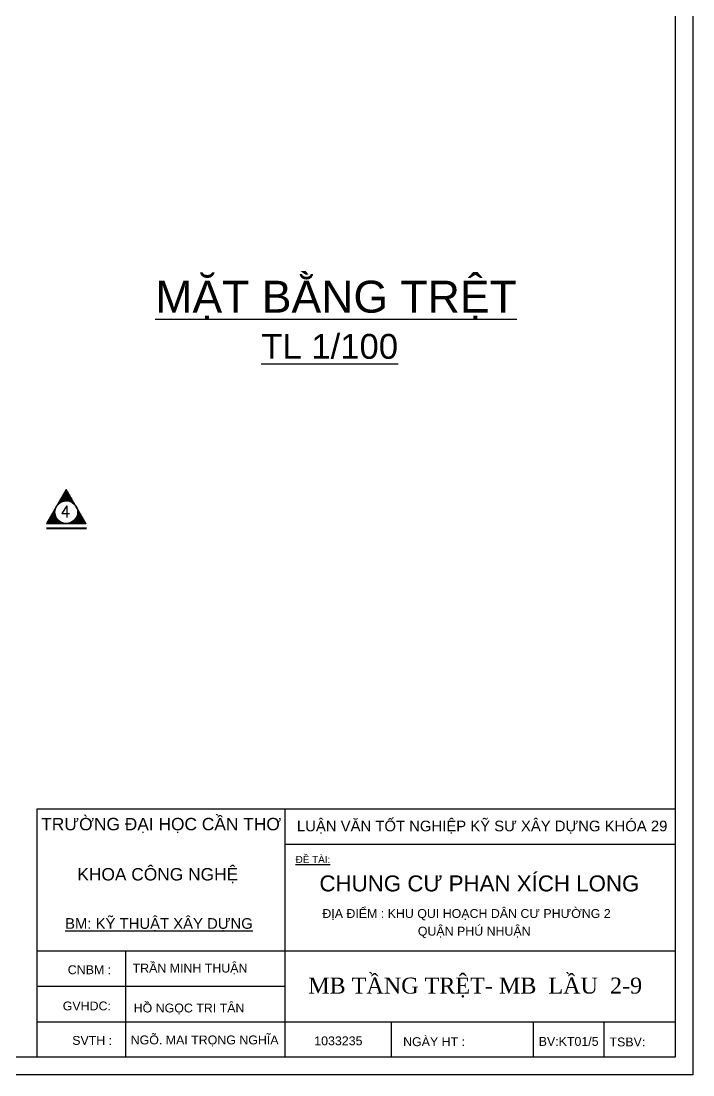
# Model space of a CAD drawing. Extents: x -100 to 171306, y -3236 to 60448.
# Drawn here: x 65048 to 84000, y 1048 to 30748 of the extents above; entities that cross this region are included whole.
import ezdxf

# ---------------------------------------------------------------- set-up
doc = ezdxf.new("R2010")
doc.units = 0
doc.header["$LTSCALE"] = 1300
doc.layers.get('0').update_dxf_attribs({"linetype": 'CONTINUOUS'})
doc.layers.add('BAO', color=3, linetype='CONTINUOUS')
doc.layers.add('TEXT', color=7, linetype='CONTINUOUS')
doc.layers.add('TUONG', color=3, linetype='CONTINUOUS', lineweight=30)
doc.styles.add('TEXT', font='ROMANT.SHX')
doc.styles.add('V', font='VHELVEN.TTF')
doc.styles.add('VNI-HELVE', font='VHELVEN.TTF')
doc.styles.add('VNI-TIMES', font='VNI-Times.TTF')

# ---------------------------------------------------------------- blocks, each defined once
blk = doc.blocks.new('*X11')
at = {"color": 0}
for p, q in [((-1116284, 46603), (-1115986, 46902)), ((-1116243, 46686), (-1115993, 46937)), ((-1116242, 46603), (-1115976, 46869)), ((-1116199, 46603), (-1115963, 46839)), ((-1116186, 46787), (-1115998, 46975)), ((-1115979, 46603), (-1116177, 46802)), ((-1115936, 46603), (-1116161, 46828)), ((-1116157, 46603), (-1115949, 46811)), ((-1115894, 46603), (-1116146, 46855)), ((-1115851, 46603), (-1116130, 46882)), ((-1116128, 46887), (-1115998, 47016)), ((-1115809, 46603), (-1116115, 46909)), ((-1116115, 46603), (-1115933, 46784)), ((-1115766, 46603), (-1116099, 46936)), ((-1115966, 46845), (-1116084, 46963)), ((-1116070, 46987), (-1115994, 47063)), ((-1115987, 46909), (-1116068, 46990)), ((-1115996, 46960), (-1116053, 47017)), ((-1115999, 47005), (-1116037, 47044)), ((-1115996, 47045), (-1116022, 47071)), ((-1116012, 47088), (-1115982, 47118)), ((-1115991, 47082), (-1116006, 47097)), ((-1115982, 47116), (-1115991, 47124)), ((-1116276, 46603), (-1116286, 46613)), ((-1116233, 46603), (-1116270, 46640)), ((-1116191, 46603), (-1116255, 46667)), ((-1116148, 46603), (-1116239, 46694)), ((-1116106, 46603), (-1116224, 46721)), ((-1116063, 46603), (-1116208, 46748)), ((-1116021, 46603), (-1116192, 46775)), ((-1116072, 46603), (-1115916, 46759)), ((-1116030, 46603), (-1115897, 46736)), ((-1115987, 46603), (-1115876, 46715)), ((-1115945, 46603), (-1115853, 46695)), ((-1115902, 46603), (-1115829, 46676)), ((-1115860, 46603), (-1115804, 46660)), ((-1115818, 46603), (-1115776, 46645)), ((-1115775, 46603), (-1115747, 46632)), ((-1115724, 46603), (-1115756, 46636)), ((-1115733, 46603), (-1115715, 46621)), ((-1115682, 46603), (-1115693, 46614)), ((-1115690, 46603), (-1115682, 46612))]:
    blk.add_line(p, q, dxfattribs=at)

msp = doc.modelspace()

# ---------------------------------------------------------------- linework, layer by layer
at = {"layer": 'BAO'}
for p, q in [((72500, 1547.8), (72500, 8547.8)), ((72500, 7547.8), (83500, 7547.8)), ((65500, 4547.8), (83500, 4547.8)), ((68000, 1547.8), (68000, 4547.8)), ((65500, 3547.8), (72500, 3547.8)), ((65500, 2547.8), (83500, 2547.8)), ((75500, 1547.8), (75500, 2547.8)), ((79500, 1547.8), (79500, 2547.8)), ((81500, 1547.8), (81500, 2547.8))]:
    msp.add_line(p, q, dxfattribs=at)
msp.add_lwpolyline([(83500, 1547.8), (65500, 1547.8), (65500, 8547.8), (83500, 8547.8)], close=True, dxfattribs=at)
at = {"layer": 'TEXT', "color": 7}
msp.add_lwpolyline([(66877, 16590), (66322.8, 17550), (65768.5, 16590)], close=True, dxfattribs=at)
at = {"layer": 'TEXT', "color": 7, "const_width": 56}
msp.add_lwpolyline([(66895.9, 16451.8), (65759.5, 16451.8)], dxfattribs=at)
at = {"layer": 'TEXT', "color": 7}
msp.add_circle((66322.8, 16910), 320, dxfattribs=at)
at = {"layer": 'TUONG', "color": 3, "linetype": 'Continuous'}
for points in [[(-100, 1047.8), (-100, 60447.8), (84000, 60447.8), (84000, 1047.8), (-100, 1047.8)], [(400, 1547.8), (400, 59947.8), (83500, 59947.8), (83500, 1547.8)]]:
    msp.add_lwpolyline(points, close=True, dxfattribs=at)

# ---------------------------------------------------------------- block references
at = {"layer": 'TEXT', "color": 7, "xscale": 0.8000000000176933, "yscale": 0.8000000000029104, "zscale": 0.8}
for p, rotation in [((-412478.5, -737203.2), 239.9999999988061), ((-347349, 808615.6), 120.0000000011939)]:
    msp.add_blockref('*X11', p, dxfattribs=dict(at, rotation=rotation))
at = {"layer": 'TEXT', "color": 7, "xscale": 0.7999999999883585, "yscale": 0.8000000000029104, "zscale": 0.8}
msp.add_blockref('*X11', (958804.6, -20697.6), dxfattribs=at)

# ---------------------------------------------------------------- texts
at = {"layer": 'TEXT', "color": 7, "style": 'TEXT'}
msp.add_text('4', height=336, dxfattribs=at).set_placement((66153.5, 16754.7))
at = {"layer": 'TEXT', "color": 7, "linetype": 'Continuous', "insert": (68834.8, 23430.2), "char_height": 900, "width": 15438.533, "attachment_point": 1, "style": 'V'}
msp.add_mtext('\\LMAËT BAÈNG TREÄT\\l \\P\\H700;           \\LTL 1/100', dxfattribs=at)
at = {"layer": 'TEXT', "color": 7, "style": 'VNI-TIMES'}
for s, insert, char_height, width, attachment_point in [('{\\fVNI-Helve|b0|i0|c0|p2;TRÖÔØNG ÑAÏI HOÏC CAÀN THÔ\\H1.333x;}', (69000.7, 8291.9), 350, 6964.75, 2), ('{\\fVNI-Helve|b0|i0|c0|p2;LUAÄN VAÊN TOÁT NGHIEÄP KYÕ SÖ XAÂY DÖÏNG KHOÙA 29}', (78054.5, 8030.1), 300, 11435.126, 5), ('{\\fVNI-Helve|b0|i0|c0|p2;KHOA COÂNG NGHEÄ}', (68903.8, 6877.4), 350, 6964.75, 2), ('{\\fVNI-Helve|b0|i0|c0|p2;TRAÀN MINH THUAÄN}', (69813.6, 4030.9), 250, 4125.478, 5), ('\\fVNI-Helve|b0|i0|c0|p2;CNBM :', (66977.3, 4010.5), 250, 2665.727, 5), (' \\fVNI-Helve|b0|i0|c0|p2;   GVHDC:', (66710.6, 2989.7), 250, 2665.727, 5), ('\\fVNI-Helve|b0|i0|c0|p2;SVTH :', (67054.1, 2018.6), 250, 2665.727, 5)]:
    msp.add_mtext(s, dxfattribs=dict(at, insert=insert, char_height=char_height, width=width, attachment_point=attachment_point))
at = {"layer": 'TEXT', "attachment_point": 1}
for s, insert, char_height, width, style in [('\\fVNI-Helve|b0|i0|c0|p2;\\LÑEÀ TAØI:', (72792.7, 7221.4), 200, 1257.188, 'VNI-TIMES'), ('{\\fVNI-Helve|b0|i0|c0|p2;CHUNG CÖ PHAN XÍCH LONG}', (73465, 6669.6), 450, 10463.729, 'VNI-TIMES'), ('ÑÒA ÑIEÅM : KHU QUI HOAÏCH DAÂN CÖ PHÖÔØNG 2', (73546.8, 5721.6), 250, 9820.32, 'VNI-HELVE'), ('{\\fVNI-Helve|b0|i0|c0|p2;\\LBM: KYÕ THUAÄT XAÂY DÖÏNG}', (66290.1, 5465.7), 300, 5740, 'VNI-TIMES'), ('QUAÄN PHUÙ NHUAÄN', (76239.5, 5224.2), 250, 4751.768, 'VNI-HELVE'), ('MB TAÀNG TREÄT- MB  LAÀU  2-9', (73146, 3789.9), 450, 10463.729, 'VNI-TIMES'), ('{\\fVNI-Helve|b0|i0|c0|p2;HOÀ NGOÏC TRI TAÂN}', (68224.5, 3058.4), 250, 4322.578, 'VNI-TIMES'), ('\\pt3750;{\\fVNI-Helve|b0|i0|c0|p2;NGÕ. MAI TROÏNG NGHÓA}', (68140, 2158.2), 250, 5420.588, 'VNI-TIMES'), ('1033235', (73319, 2133.4), 250, 2670.423, 'VNI-HELVE'), ('NGAØY HT :', (75825.3, 2109.6), 250, 3504.93, 'VNI-HELVE'), ('BV:KT01/5', (79649.4, 2117.1), 250, 1757.472, 'VNI-HELVE'), ('TSBV:', (81647.2, 2102.1), 250, 1757.472, 'VNI-HELVE')]:
    msp.add_mtext(s, dxfattribs=dict(at, insert=insert, char_height=char_height, width=width, style=style))

doc.saveas('drawing.dxf')
